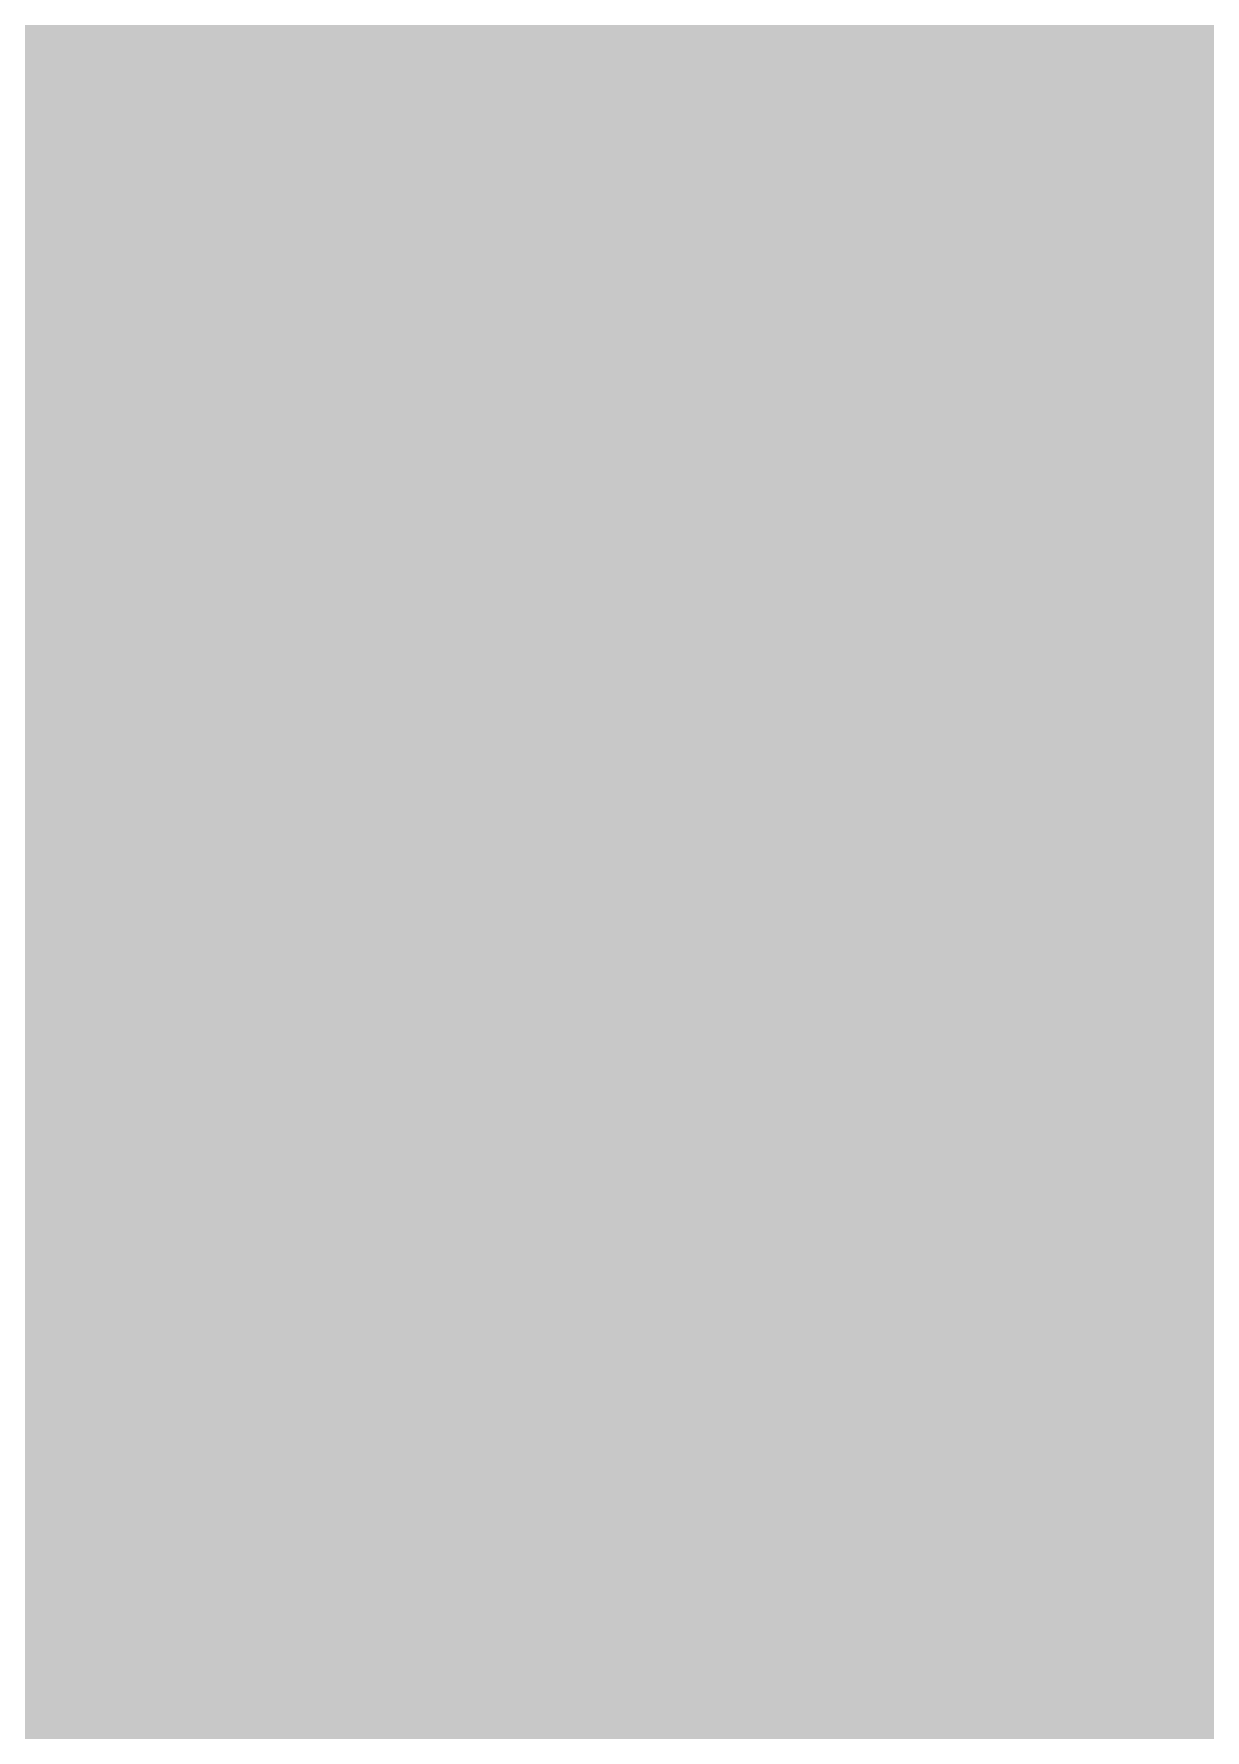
# Model space of a CAD drawing. Header units: inches. Extents: x 0 to 841, y 0 to 594.
# Drawn here: x 520.178 to 520.561, y 109.812 to 110.366 of the extents above; entities that cross this region are included whole.
import ezdxf

# ---------------------------------------------------------------- set-up
doc = ezdxf.new("R2010")
doc.units = ezdxf.units.IN
doc.layers.add('Sheet', color=255, linetype='Continuous')

msp = doc.modelspace()

# ---------------------------------------------------------------- linework, layer by layer
at = {"layer": 'Sheet'}
for points in [[(520.01055, 114.99093, 0.7493, 0.7493, 0), (520.01055, 109.98253, 0.7493, 0.7493, 0)], [(520.54954, 110.52155, 0.29972, 0.29972, 0), (520.57199, 110.49909, 0.29972, 0.29972, 0), (520.59445, 110.47663, 0.29972, 0.29972, 0), (520.61691, 110.43172, 0.29972, 0.29972, 0), (520.63937, 110.40926, 0.29972, 0.29972, 0), (520.66182, 110.3868, 0.29972, 0.29972, 0), (520.68428, 110.34188, 0.29972, 0.29972, 0), (520.70674, 110.31942, 0.29972, 0.29972, 0), (520.70674, 110.2745, 0.29972, 0.29972, 0), (520.7292, 110.25204, 0.29972, 0.29972, 0), (520.7292, 110.20712, 0.29972, 0.29972, 0), (520.75166, 110.18466, 0.29972, 0.29972, 0), (520.75166, 110.13975, 0.29972, 0.29972, 0), (520.77411, 110.09483, 0.29972, 0.29972, 0), (520.77411, 110.07237, 0.29972, 0.29972, 0), (520.77411, 110.02745, 0.29972, 0.29972, 0), (520.77411, 109.98253, 0.29972, 0.29972, 0)], [(520.54954, 110.52155, 0.29972, 0.29972, 0), (520.57199, 110.49909, 0.29972, 0.29972, 0), (520.59445, 110.47663, 0.29972, 0.29972, 0), (520.61691, 110.43172, 0.29972, 0.29972, 0), (520.63937, 110.40926, 0.29972, 0.29972, 0), (520.66182, 110.3868, 0.29972, 0.29972, 0), (520.68428, 110.34188, 0.29972, 0.29972, 0), (520.70674, 110.31942, 0.29972, 0.29972, 0), (520.70674, 110.2745, 0.29972, 0.29972, 0), (520.7292, 110.25204, 0.29972, 0.29972, 0), (520.7292, 110.20712, 0.29972, 0.29972, 0), (520.75166, 110.18466, 0.29972, 0.29972, 0), (520.75166, 110.13975, 0.29972, 0.29972, 0), (520.77411, 110.09483, 0.29972, 0.29972, 0), (520.77411, 110.07237, 0.29972, 0.29972, 0), (520.77411, 110.02745, 0.29972, 0.29972, 0), (520.77411, 109.98253, 0.29972, 0.29972, 0)], [(520.54954, 110.52155, 0.29972, 0.29972, 0), (520.57199, 110.49909, 0.29972, 0.29972, 0), (520.59445, 110.47663, 0.29972, 0.29972, 0), (520.61691, 110.43172, 0.29972, 0.29972, 0), (520.63937, 110.40926, 0.29972, 0.29972, 0), (520.66182, 110.3868, 0.29972, 0.29972, 0), (520.68428, 110.34188, 0.29972, 0.29972, 0), (520.70674, 110.31942, 0.29972, 0.29972, 0), (520.70674, 110.2745, 0.29972, 0.29972, 0), (520.7292, 110.25204, 0.29972, 0.29972, 0), (520.7292, 110.20712, 0.29972, 0.29972, 0), (520.75166, 110.18466, 0.29972, 0.29972, 0), (520.75166, 110.13975, 0.29972, 0.29972, 0), (520.77411, 110.09483, 0.29972, 0.29972, 0), (520.77411, 110.07237, 0.29972, 0.29972, 0), (520.77411, 110.02745, 0.29972, 0.29972, 0), (520.77411, 109.98253, 0.29972, 0.29972, 0)], [(520.54954, 110.52155, 0.29972, 0.29972, 0), (520.57199, 110.49909, 0.29972, 0.29972, 0), (520.59445, 110.47663, 0.29972, 0.29972, 0), (520.61691, 110.43172, 0.29972, 0.29972, 0), (520.63937, 110.40926, 0.29972, 0.29972, 0), (520.66182, 110.3868, 0.29972, 0.29972, 0), (520.68428, 110.34188, 0.29972, 0.29972, 0), (520.70674, 110.31942, 0.29972, 0.29972, 0), (520.70674, 110.2745, 0.29972, 0.29972, 0), (520.7292, 110.25204, 0.29972, 0.29972, 0), (520.7292, 110.20712, 0.29972, 0.29972, 0), (520.75166, 110.18466, 0.29972, 0.29972, 0), (520.75166, 110.13975, 0.29972, 0.29972, 0), (520.77411, 110.09483, 0.29972, 0.29972, 0), (520.77411, 110.07237, 0.29972, 0.29972, 0), (520.77411, 110.02745, 0.29972, 0.29972, 0), (520.77411, 109.98253, 0.29972, 0.29972, 0)], [(520.54954, 110.52155, 0.29972, 0.29972, 0), (520.57199, 110.49909, 0.29972, 0.29972, 0), (520.59445, 110.47663, 0.29972, 0.29972, 0), (520.61691, 110.43172, 0.29972, 0.29972, 0), (520.63937, 110.40926, 0.29972, 0.29972, 0), (520.66182, 110.3868, 0.29972, 0.29972, 0), (520.68428, 110.34188, 0.29972, 0.29972, 0), (520.70674, 110.31942, 0.29972, 0.29972, 0), (520.70674, 110.2745, 0.29972, 0.29972, 0), (520.7292, 110.25204, 0.29972, 0.29972, 0), (520.7292, 110.20712, 0.29972, 0.29972, 0), (520.75166, 110.18466, 0.29972, 0.29972, 0), (520.75166, 110.13975, 0.29972, 0.29972, 0), (520.77411, 110.09483, 0.29972, 0.29972, 0), (520.77411, 110.07237, 0.29972, 0.29972, 0), (520.77411, 110.02745, 0.29972, 0.29972, 0), (520.77411, 109.98253, 0.29972, 0.29972, 0)], [(520.01055, 110.49909, 0.29972, 0.29972, 0), (520.03301, 110.49909, 0.29972, 0.29972, 0), (520.05546, 110.49909, 0.29972, 0.29972, 0), (520.07792, 110.49909, 0.29972, 0.29972, 0), (520.10038, 110.49909, 0.29972, 0.29972, 0), (520.12284, 110.47663, 0.29972, 0.29972, 0), (520.14529, 110.47663, 0.29972, 0.29972, 0), (520.19021, 110.47663, 0.29972, 0.29972, 0), (520.21267, 110.45417, 0.29972, 0.29972, 0), (520.21267, 110.45417, 0.29972, 0.29972, 0), (520.23513, 110.43172, 0.29972, 0.29972, 0), (520.25758, 110.43172, 0.29972, 0.29972, 0), (520.28004, 110.40926, 0.29972, 0.29972, 0), (520.3025, 110.40926, 0.29972, 0.29972, 0), (520.32496, 110.3868, 0.29972, 0.29972, 0), (520.34741, 110.36434, 0.29972, 0.29972, 0), (520.34741, 110.34188, 0.29972, 0.29972, 0), (520.36987, 110.34188, 0.29972, 0.29972, 0), (520.39233, 110.31942, 0.29972, 0.29972, 0), (520.41479, 110.29696, 0.29972, 0.29972, 0), (520.41479, 110.2745, 0.29972, 0.29972, 0), (520.43725, 110.25204, 0.29972, 0.29972, 0), (520.43725, 110.22958, 0.29972, 0.29972, 0), (520.4597, 110.20712, 0.29972, 0.29972, 0), (520.4597, 110.18466, 0.29972, 0.29972, 0), (520.48216, 110.16221, 0.29972, 0.29972, 0), (520.48216, 110.13975, 0.29972, 0.29972, 0), (520.48216, 110.11729, 0.29972, 0.29972, 0), (520.50462, 110.09483, 0.29972, 0.29972, 0), (520.50462, 110.07237, 0.29972, 0.29972, 0), (520.50462, 110.02745, 0.29972, 0.29972, 0), (520.50462, 110.00499, 0.29972, 0.29972, 0), (520.50462, 109.98253, 0.29972, 0.29972, 0)], [(520.01055, 110.49909, 0.29972, 0.29972, 0), (520.03301, 110.49909, 0.29972, 0.29972, 0), (520.05546, 110.49909, 0.29972, 0.29972, 0), (520.07792, 110.49909, 0.29972, 0.29972, 0), (520.10038, 110.49909, 0.29972, 0.29972, 0), (520.12284, 110.47663, 0.29972, 0.29972, 0), (520.14529, 110.47663, 0.29972, 0.29972, 0), (520.19021, 110.47663, 0.29972, 0.29972, 0), (520.21267, 110.45417, 0.29972, 0.29972, 0), (520.21267, 110.45417, 0.29972, 0.29972, 0), (520.23513, 110.43172, 0.29972, 0.29972, 0), (520.25758, 110.43172, 0.29972, 0.29972, 0), (520.28004, 110.40926, 0.29972, 0.29972, 0), (520.3025, 110.40926, 0.29972, 0.29972, 0), (520.32496, 110.3868, 0.29972, 0.29972, 0), (520.34741, 110.36434, 0.29972, 0.29972, 0), (520.34741, 110.34188, 0.29972, 0.29972, 0), (520.36987, 110.34188, 0.29972, 0.29972, 0), (520.39233, 110.31942, 0.29972, 0.29972, 0), (520.41479, 110.29696, 0.29972, 0.29972, 0), (520.41479, 110.2745, 0.29972, 0.29972, 0), (520.43725, 110.25204, 0.29972, 0.29972, 0), (520.43725, 110.22958, 0.29972, 0.29972, 0), (520.4597, 110.20712, 0.29972, 0.29972, 0), (520.4597, 110.18466, 0.29972, 0.29972, 0), (520.48216, 110.16221, 0.29972, 0.29972, 0), (520.48216, 110.13975, 0.29972, 0.29972, 0), (520.48216, 110.11729, 0.29972, 0.29972, 0), (520.50462, 110.09483, 0.29972, 0.29972, 0), (520.50462, 110.07237, 0.29972, 0.29972, 0), (520.50462, 110.02745, 0.29972, 0.29972, 0), (520.50462, 110.00499, 0.29972, 0.29972, 0), (520.50462, 109.98253, 0.29972, 0.29972, 0)], [(520.01055, 110.49909, 0.29972, 0.29972, 0), (520.03301, 110.49909, 0.29972, 0.29972, 0), (520.05546, 110.49909, 0.29972, 0.29972, 0), (520.07792, 110.49909, 0.29972, 0.29972, 0), (520.10038, 110.49909, 0.29972, 0.29972, 0), (520.12284, 110.47663, 0.29972, 0.29972, 0), (520.14529, 110.47663, 0.29972, 0.29972, 0), (520.19021, 110.47663, 0.29972, 0.29972, 0), (520.21267, 110.45417, 0.29972, 0.29972, 0), (520.21267, 110.45417, 0.29972, 0.29972, 0), (520.23513, 110.43172, 0.29972, 0.29972, 0), (520.25758, 110.43172, 0.29972, 0.29972, 0), (520.28004, 110.40926, 0.29972, 0.29972, 0), (520.3025, 110.40926, 0.29972, 0.29972, 0), (520.32496, 110.3868, 0.29972, 0.29972, 0), (520.34741, 110.36434, 0.29972, 0.29972, 0), (520.34741, 110.34188, 0.29972, 0.29972, 0), (520.36987, 110.34188, 0.29972, 0.29972, 0), (520.39233, 110.31942, 0.29972, 0.29972, 0), (520.41479, 110.29696, 0.29972, 0.29972, 0), (520.41479, 110.2745, 0.29972, 0.29972, 0), (520.43725, 110.25204, 0.29972, 0.29972, 0), (520.43725, 110.22958, 0.29972, 0.29972, 0), (520.4597, 110.20712, 0.29972, 0.29972, 0), (520.4597, 110.18466, 0.29972, 0.29972, 0), (520.48216, 110.16221, 0.29972, 0.29972, 0), (520.48216, 110.13975, 0.29972, 0.29972, 0), (520.48216, 110.11729, 0.29972, 0.29972, 0), (520.50462, 110.09483, 0.29972, 0.29972, 0), (520.50462, 110.07237, 0.29972, 0.29972, 0), (520.50462, 110.02745, 0.29972, 0.29972, 0), (520.50462, 110.00499, 0.29972, 0.29972, 0), (520.50462, 109.98253, 0.29972, 0.29972, 0)], [(520.25758, 110.43172, 0.09906, 0.09906, 0), (520.28004, 110.40926, 0.09906, 0.09906, 0), (520.3025, 110.40926, 0.09906, 0.09906, 0), (520.32496, 110.3868, 0.09906, 0.09906, 0), (520.34741, 110.36434, 0.09906, 0.09906, 0), (520.34741, 110.34188, 0.09906, 0.09906, 0), (520.36987, 110.34188, 0.09906, 0.09906, 0), (520.39233, 110.31942, 0.09906, 0.09906, 0), (520.41479, 110.29696, 0.09906, 0.09906, 0), (520.41479, 110.2745, 0.09906, 0.09906, 0), (520.43725, 110.25204, 0.09906, 0.09906, 0), (520.43725, 110.22958, 0.09906, 0.09906, 0), (520.4597, 110.20712, 0.09906, 0.09906, 0), (520.4597, 110.18466, 0.09906, 0.09906, 0), (520.48216, 110.16221, 0.09906, 0.09906, 0), (520.48216, 110.13975, 0.09906, 0.09906, 0), (520.48216, 110.11729, 0.09906, 0.09906, 0), (520.50462, 110.09483, 0.09906, 0.09906, 0), (520.50462, 110.07237, 0.09906, 0.09906, 0), (520.50462, 110.02745, 0.09906, 0.09906, 0), (520.50462, 110.00499, 0.09906, 0.09906, 0), (520.50462, 109.98253, 0.09906, 0.09906, 0)], [(520.25758, 110.43172, 0.09906, 0.09906, 0), (520.28004, 110.40926, 0.09906, 0.09906, 0), (520.3025, 110.40926, 0.09906, 0.09906, 0), (520.32496, 110.3868, 0.09906, 0.09906, 0), (520.34741, 110.36434, 0.09906, 0.09906, 0), (520.34741, 110.34188, 0.09906, 0.09906, 0), (520.36987, 110.34188, 0.09906, 0.09906, 0), (520.39233, 110.31942, 0.09906, 0.09906, 0), (520.41479, 110.29696, 0.09906, 0.09906, 0), (520.41479, 110.2745, 0.09906, 0.09906, 0), (520.43725, 110.25204, 0.09906, 0.09906, 0), (520.43725, 110.22958, 0.09906, 0.09906, 0), (520.4597, 110.20712, 0.09906, 0.09906, 0), (520.4597, 110.18466, 0.09906, 0.09906, 0), (520.48216, 110.16221, 0.09906, 0.09906, 0), (520.48216, 110.13975, 0.09906, 0.09906, 0), (520.48216, 110.11729, 0.09906, 0.09906, 0), (520.50462, 110.09483, 0.09906, 0.09906, 0), (520.50462, 110.07237, 0.09906, 0.09906, 0), (520.50462, 110.02745, 0.09906, 0.09906, 0), (520.50462, 110.00499, 0.09906, 0.09906, 0), (520.50462, 109.98253, 0.09906, 0.09906, 0)], [(520.25758, 110.43172, 0.09906, 0.09906, 0), (520.28004, 110.40926, 0.09906, 0.09906, 0), (520.3025, 110.40926, 0.09906, 0.09906, 0), (520.32496, 110.3868, 0.09906, 0.09906, 0), (520.34741, 110.36434, 0.09906, 0.09906, 0), (520.34741, 110.34188, 0.09906, 0.09906, 0), (520.36987, 110.34188, 0.09906, 0.09906, 0), (520.39233, 110.31942, 0.09906, 0.09906, 0), (520.41479, 110.29696, 0.09906, 0.09906, 0), (520.41479, 110.2745, 0.09906, 0.09906, 0), (520.43725, 110.25204, 0.09906, 0.09906, 0), (520.43725, 110.22958, 0.09906, 0.09906, 0), (520.4597, 110.20712, 0.09906, 0.09906, 0), (520.4597, 110.18466, 0.09906, 0.09906, 0), (520.48216, 110.16221, 0.09906, 0.09906, 0), (520.48216, 110.13975, 0.09906, 0.09906, 0), (520.48216, 110.11729, 0.09906, 0.09906, 0), (520.50462, 110.09483, 0.09906, 0.09906, 0), (520.50462, 110.07237, 0.09906, 0.09906, 0), (520.50462, 110.02745, 0.09906, 0.09906, 0), (520.50462, 110.00499, 0.09906, 0.09906, 0), (520.50462, 109.98253, 0.09906, 0.09906, 0)], [(515.00246, 109.98253, 0.7493, 0.7493, 0), (520.01055, 109.98253, 0.7493, 0.7493, 0)], [(520.01055, 109.98253, 0.7493, 0.7493, 0), (520.01055, 109.98253, 0.7493, 0.7493, 0), (554.99981, 109.98253, 0.7493, 0.7493, 0)], [(520.50462, 109.98253, 0.29972, 0.29972, 0), (520.50462, 109.96007, 0.29972, 0.29972, 0), (520.50462, 109.93761, 0.29972, 0.29972, 0), (520.50462, 109.91515, 0.29972, 0.29972, 0), (520.50462, 109.8927, 0.29972, 0.29972, 0), (520.48216, 109.87024, 0.29972, 0.29972, 0), (520.48216, 109.84778, 0.29972, 0.29972, 0), (520.48216, 109.80286, 0.29972, 0.29972, 0), (520.4597, 109.7804, 0.29972, 0.29972, 0), (520.4597, 109.7804, 0.29972, 0.29972, 0), (520.43725, 109.75794, 0.29972, 0.29972, 0), (520.43725, 109.73548, 0.29972, 0.29972, 0), (520.41479, 109.71302, 0.29972, 0.29972, 0), (520.41479, 109.69056, 0.29972, 0.29972, 0), (520.39233, 109.6681, 0.29972, 0.29972, 0), (520.36987, 109.64564, 0.29972, 0.29972, 0)], [(520.50462, 109.98253, 0.29972, 0.29972, 0), (520.50462, 109.96007, 0.29972, 0.29972, 0), (520.50462, 109.93761, 0.29972, 0.29972, 0), (520.50462, 109.91515, 0.29972, 0.29972, 0), (520.50462, 109.8927, 0.29972, 0.29972, 0), (520.48216, 109.87024, 0.29972, 0.29972, 0), (520.48216, 109.84778, 0.29972, 0.29972, 0), (520.48216, 109.80286, 0.29972, 0.29972, 0), (520.4597, 109.7804, 0.29972, 0.29972, 0), (520.4597, 109.7804, 0.29972, 0.29972, 0), (520.43725, 109.75794, 0.29972, 0.29972, 0), (520.43725, 109.73548, 0.29972, 0.29972, 0), (520.41479, 109.71302, 0.29972, 0.29972, 0), (520.41479, 109.69056, 0.29972, 0.29972, 0), (520.39233, 109.6681, 0.29972, 0.29972, 0), (520.36987, 109.64564, 0.29972, 0.29972, 0)], [(520.50462, 109.98253, 0.29972, 0.29972, 0), (520.50462, 109.96007, 0.29972, 0.29972, 0), (520.50462, 109.93761, 0.29972, 0.29972, 0), (520.50462, 109.91515, 0.29972, 0.29972, 0), (520.50462, 109.8927, 0.29972, 0.29972, 0), (520.48216, 109.87024, 0.29972, 0.29972, 0), (520.48216, 109.84778, 0.29972, 0.29972, 0), (520.48216, 109.80286, 0.29972, 0.29972, 0), (520.4597, 109.7804, 0.29972, 0.29972, 0), (520.4597, 109.7804, 0.29972, 0.29972, 0), (520.43725, 109.75794, 0.29972, 0.29972, 0), (520.43725, 109.73548, 0.29972, 0.29972, 0), (520.41479, 109.71302, 0.29972, 0.29972, 0), (520.41479, 109.69056, 0.29972, 0.29972, 0), (520.39233, 109.6681, 0.29972, 0.29972, 0), (520.36987, 109.64564, 0.29972, 0.29972, 0)], [(520.50462, 109.98253, 0.29972, 0.29972, 0), (520.50462, 109.98253, 0.29972, 0.29972, 0), (520.50462, 109.98253, 0.29972, 0.29972, 0), (520.50462, 109.98253, 0.29972, 0.29972, 0), (520.50462, 109.98253, 0.29972, 0.29972, 0), (520.50462, 109.98253, 0.29972, 0.29972, 0), (520.50462, 109.98253, 0.29972, 0.29972, 0), (520.50462, 109.98253, 0.29972, 0.29972, 0), (520.50462, 109.98253, 0.29972, 0.29972, 0), (520.50462, 109.98253, 0.29972, 0.29972, 0), (520.50462, 109.98253, 0.29972, 0.29972, 0), (520.50462, 109.98253, 0.29972, 0.29972, 0), (520.50462, 109.98253, 0.29972, 0.29972, 0), (520.50462, 109.98253, 0.29972, 0.29972, 0), (520.50462, 109.98253, 0.29972, 0.29972, 0), (520.50462, 109.98253, 0.29972, 0.29972, 0), (520.50462, 109.98253, 0.29972, 0.29972, 0), (520.50462, 109.98253, 0.29972, 0.29972, 0), (520.50462, 109.98253, 0.29972, 0.29972, 0), (520.50462, 109.98253, 0.29972, 0.29972, 0), (520.50462, 109.98253, 0.29972, 0.29972, 0), (520.50462, 109.98253, 0.29972, 0.29972, 0), (520.50462, 109.98253, 0.29972, 0.29972, 0), (520.50462, 109.98253, 0.29972, 0.29972, 0), (520.50462, 109.98253, 0.29972, 0.29972, 0), (520.50462, 109.98253, 0.29972, 0.29972, 0), (520.50462, 109.98253, 0.29972, 0.29972, 0), (520.50462, 109.98253, 0.29972, 0.29972, 0), (520.50462, 109.98253, 0.29972, 0.29972, 0), (520.50462, 109.98253, 0.29972, 0.29972, 0), (520.50462, 109.98253, 0.29972, 0.29972, 0), (520.50462, 109.98253, 0.29972, 0.29972, 0), (520.50462, 109.98253, 0.29972, 0.29972, 0)], [(520.50462, 109.98253, 0.29972, 0.29972, 0), (520.50462, 109.98253, 0.29972, 0.29972, 0)], [(520.50462, 109.98253, 0.29972, 0.29972, 0), (520.50462, 109.98253, 0.29972, 0.29972, 0), (520.50462, 109.98253, 0.29972, 0.29972, 0), (520.50462, 109.98253, 0.29972, 0.29972, 0), (520.50462, 109.98253, 0.29972, 0.29972, 0), (520.50462, 109.98253, 0.29972, 0.29972, 0), (520.50462, 109.98253, 0.29972, 0.29972, 0), (520.50462, 109.98253, 0.29972, 0.29972, 0), (520.50462, 109.98253, 0.29972, 0.29972, 0), (520.50462, 109.98253, 0.29972, 0.29972, 0), (520.50462, 109.98253, 0.29972, 0.29972, 0), (520.50462, 109.98253, 0.29972, 0.29972, 0), (520.50462, 109.98253, 0.29972, 0.29972, 0), (520.50462, 109.98253, 0.29972, 0.29972, 0), (520.50462, 109.98253, 0.29972, 0.29972, 0), (520.50462, 109.98253, 0.29972, 0.29972, 0), (520.50462, 109.98253, 0.29972, 0.29972, 0), (520.50462, 109.98253, 0.29972, 0.29972, 0), (520.50462, 109.98253, 0.29972, 0.29972, 0), (520.50462, 109.98253, 0.29972, 0.29972, 0), (520.50462, 109.98253, 0.29972, 0.29972, 0), (520.50462, 109.98253, 0.29972, 0.29972, 0), (520.50462, 109.98253, 0.29972, 0.29972, 0), (520.50462, 109.98253, 0.29972, 0.29972, 0), (520.50462, 109.98253, 0.29972, 0.29972, 0), (520.50462, 109.98253, 0.29972, 0.29972, 0), (520.50462, 109.98253, 0.29972, 0.29972, 0), (520.50462, 109.98253, 0.29972, 0.29972, 0), (520.50462, 109.98253, 0.29972, 0.29972, 0), (520.50462, 109.98253, 0.29972, 0.29972, 0), (520.50462, 109.98253, 0.29972, 0.29972, 0), (520.50462, 109.98253, 0.29972, 0.29972, 0), (520.50462, 109.98253, 0.29972, 0.29972, 0)], [(520.50462, 109.98253, 0.29972, 0.29972, 0), (520.50462, 109.98253, 0.29972, 0.29972, 0)], [(520.50462, 109.98253, 0.29972, 0.29972, 0), (520.50462, 109.98253, 0.29972, 0.29972, 0), (520.50462, 109.98253, 0.29972, 0.29972, 0), (520.50462, 109.98253, 0.29972, 0.29972, 0), (520.50462, 109.98253, 0.29972, 0.29972, 0), (520.50462, 109.98253, 0.29972, 0.29972, 0), (520.50462, 109.98253, 0.29972, 0.29972, 0), (520.50462, 109.98253, 0.29972, 0.29972, 0), (520.50462, 109.98253, 0.29972, 0.29972, 0), (520.50462, 109.98253, 0.29972, 0.29972, 0), (520.50462, 109.98253, 0.29972, 0.29972, 0), (520.50462, 109.98253, 0.29972, 0.29972, 0), (520.50462, 109.98253, 0.29972, 0.29972, 0), (520.50462, 109.98253, 0.29972, 0.29972, 0), (520.50462, 109.98253, 0.29972, 0.29972, 0), (520.50462, 109.98253, 0.29972, 0.29972, 0), (520.50462, 109.98253, 0.29972, 0.29972, 0), (520.50462, 109.98253, 0.29972, 0.29972, 0), (520.50462, 109.98253, 0.29972, 0.29972, 0), (520.50462, 109.98253, 0.29972, 0.29972, 0), (520.50462, 109.98253, 0.29972, 0.29972, 0), (520.50462, 109.98253, 0.29972, 0.29972, 0), (520.50462, 109.98253, 0.29972, 0.29972, 0), (520.50462, 109.98253, 0.29972, 0.29972, 0), (520.50462, 109.98253, 0.29972, 0.29972, 0), (520.50462, 109.98253, 0.29972, 0.29972, 0), (520.50462, 109.98253, 0.29972, 0.29972, 0), (520.50462, 109.98253, 0.29972, 0.29972, 0), (520.50462, 109.98253, 0.29972, 0.29972, 0), (520.50462, 109.98253, 0.29972, 0.29972, 0), (520.50462, 109.98253, 0.29972, 0.29972, 0), (520.50462, 109.98253, 0.29972, 0.29972, 0), (520.50462, 109.98253, 0.29972, 0.29972, 0)], [(520.50462, 109.98253, 0.29972, 0.29972, 0), (520.50462, 109.98253, 0.29972, 0.29972, 0)], [(520.77411, 109.98253, 0.29972, 0.29972, 0), (520.77411, 109.93761, 0.29972, 0.29972, 0), (520.77411, 109.91515, 0.29972, 0.29972, 0), (520.77411, 109.87024, 0.29972, 0.29972, 0), (520.75166, 109.82532, 0.29972, 0.29972, 0), (520.75166, 109.80286, 0.29972, 0.29972, 0), (520.7292, 109.75794, 0.29972, 0.29972, 0), (520.7292, 109.73548, 0.29972, 0.29972, 0), (520.70674, 109.69056, 0.29972, 0.29972, 0), (520.70674, 109.6681, 0.29972, 0.29972, 0), (520.68428, 109.62319, 0.29972, 0.29972, 0)], [(520.77411, 109.98253, 0.29972, 0.29972, 0), (520.77411, 109.93761, 0.29972, 0.29972, 0), (520.77411, 109.91515, 0.29972, 0.29972, 0), (520.77411, 109.87024, 0.29972, 0.29972, 0), (520.75166, 109.82532, 0.29972, 0.29972, 0), (520.75166, 109.80286, 0.29972, 0.29972, 0), (520.7292, 109.75794, 0.29972, 0.29972, 0), (520.7292, 109.73548, 0.29972, 0.29972, 0), (520.70674, 109.69056, 0.29972, 0.29972, 0), (520.70674, 109.6681, 0.29972, 0.29972, 0), (520.68428, 109.62319, 0.29972, 0.29972, 0)], [(520.77411, 109.98253, 0.29972, 0.29972, 0), (520.77411, 109.93761, 0.29972, 0.29972, 0), (520.77411, 109.91515, 0.29972, 0.29972, 0), (520.77411, 109.87024, 0.29972, 0.29972, 0), (520.75166, 109.82532, 0.29972, 0.29972, 0), (520.75166, 109.80286, 0.29972, 0.29972, 0), (520.7292, 109.75794, 0.29972, 0.29972, 0), (520.7292, 109.73548, 0.29972, 0.29972, 0), (520.70674, 109.69056, 0.29972, 0.29972, 0), (520.70674, 109.6681, 0.29972, 0.29972, 0), (520.68428, 109.62319, 0.29972, 0.29972, 0)], [(520.77411, 109.98253, 0.29972, 0.29972, 0), (520.77411, 109.93761, 0.29972, 0.29972, 0), (520.77411, 109.91515, 0.29972, 0.29972, 0), (520.77411, 109.87024, 0.29972, 0.29972, 0), (520.75166, 109.82532, 0.29972, 0.29972, 0), (520.75166, 109.80286, 0.29972, 0.29972, 0), (520.7292, 109.75794, 0.29972, 0.29972, 0), (520.7292, 109.73548, 0.29972, 0.29972, 0), (520.70674, 109.69056, 0.29972, 0.29972, 0), (520.70674, 109.6681, 0.29972, 0.29972, 0), (520.68428, 109.62319, 0.29972, 0.29972, 0)], [(520.77411, 109.98253, 0.29972, 0.29972, 0), (520.77411, 109.93761, 0.29972, 0.29972, 0), (520.77411, 109.91515, 0.29972, 0.29972, 0), (520.77411, 109.87024, 0.29972, 0.29972, 0), (520.75166, 109.82532, 0.29972, 0.29972, 0), (520.75166, 109.80286, 0.29972, 0.29972, 0), (520.7292, 109.75794, 0.29972, 0.29972, 0), (520.7292, 109.73548, 0.29972, 0.29972, 0), (520.70674, 109.69056, 0.29972, 0.29972, 0), (520.70674, 109.6681, 0.29972, 0.29972, 0), (520.68428, 109.62319, 0.29972, 0.29972, 0)], [(520.50462, 109.98253, 0.09906, 0.09906, 0), (520.50462, 109.96007, 0.09906, 0.09906, 0), (520.50462, 109.93761, 0.09906, 0.09906, 0), (520.50462, 109.91515, 0.09906, 0.09906, 0), (520.50462, 109.8927, 0.09906, 0.09906, 0), (520.48216, 109.87024, 0.09906, 0.09906, 0), (520.48216, 109.84778, 0.09906, 0.09906, 0), (520.48216, 109.80286, 0.09906, 0.09906, 0), (520.4597, 109.7804, 0.09906, 0.09906, 0), (520.4597, 109.7804, 0.09906, 0.09906, 0), (520.43725, 109.75794, 0.09906, 0.09906, 0)], [(520.50462, 109.98253, 0.09906, 0.09906, 0), (520.50462, 109.96007, 0.09906, 0.09906, 0), (520.50462, 109.93761, 0.09906, 0.09906, 0), (520.50462, 109.91515, 0.09906, 0.09906, 0), (520.50462, 109.8927, 0.09906, 0.09906, 0), (520.48216, 109.87024, 0.09906, 0.09906, 0), (520.48216, 109.84778, 0.09906, 0.09906, 0), (520.48216, 109.80286, 0.09906, 0.09906, 0), (520.4597, 109.7804, 0.09906, 0.09906, 0), (520.4597, 109.7804, 0.09906, 0.09906, 0), (520.43725, 109.75794, 0.09906, 0.09906, 0)], [(520.50462, 109.98253, 0.09906, 0.09906, 0), (520.50462, 109.96007, 0.09906, 0.09906, 0), (520.50462, 109.93761, 0.09906, 0.09906, 0), (520.50462, 109.91515, 0.09906, 0.09906, 0), (520.50462, 109.8927, 0.09906, 0.09906, 0), (520.48216, 109.87024, 0.09906, 0.09906, 0), (520.48216, 109.84778, 0.09906, 0.09906, 0), (520.48216, 109.80286, 0.09906, 0.09906, 0), (520.4597, 109.7804, 0.09906, 0.09906, 0), (520.4597, 109.7804, 0.09906, 0.09906, 0), (520.43725, 109.75794, 0.09906, 0.09906, 0)], [(520.50462, 109.98253, 0.09906, 0.09906, 0), (520.50462, 109.98253, 0.09906, 0.09906, 0), (520.50462, 109.98253, 0.09906, 0.09906, 0), (520.50462, 109.98253, 0.09906, 0.09906, 0), (520.50462, 109.98253, 0.09906, 0.09906, 0), (520.50462, 109.98253, 0.09906, 0.09906, 0), (520.50462, 109.98253, 0.09906, 0.09906, 0), (520.50462, 109.98253, 0.09906, 0.09906, 0), (520.50462, 109.98253, 0.09906, 0.09906, 0), (520.50462, 109.98253, 0.09906, 0.09906, 0), (520.50462, 109.98253, 0.09906, 0.09906, 0), (520.50462, 109.98253, 0.09906, 0.09906, 0), (520.50462, 109.98253, 0.09906, 0.09906, 0), (520.50462, 109.98253, 0.09906, 0.09906, 0), (520.50462, 109.98253, 0.09906, 0.09906, 0), (520.50462, 109.98253, 0.09906, 0.09906, 0), (520.50462, 109.98253, 0.09906, 0.09906, 0), (520.50462, 109.98253, 0.09906, 0.09906, 0), (520.50462, 109.98253, 0.09906, 0.09906, 0), (520.50462, 109.98253, 0.09906, 0.09906, 0), (520.50462, 109.98253, 0.09906, 0.09906, 0), (520.50462, 109.98253, 0.09906, 0.09906, 0), (520.50462, 109.98253, 0.09906, 0.09906, 0), (520.50462, 109.98253, 0.09906, 0.09906, 0), (520.50462, 109.98253, 0.09906, 0.09906, 0), (520.50462, 109.98253, 0.09906, 0.09906, 0), (520.50462, 109.98253, 0.09906, 0.09906, 0), (520.50462, 109.98253, 0.09906, 0.09906, 0), (520.50462, 109.98253, 0.09906, 0.09906, 0), (520.50462, 109.98253, 0.09906, 0.09906, 0), (520.50462, 109.98253, 0.09906, 0.09906, 0), (520.50462, 109.98253, 0.09906, 0.09906, 0), (520.50462, 109.98253, 0.09906, 0.09906, 0)], [(520.50462, 109.98253, 0.09906, 0.09906, 0), (520.50462, 109.98253, 0.09906, 0.09906, 0)], [(520.50462, 109.98253, 0.09906, 0.09906, 0), (520.50462, 109.98253, 0.09906, 0.09906, 0), (520.50462, 109.98253, 0.09906, 0.09906, 0), (520.50462, 109.98253, 0.09906, 0.09906, 0), (520.50462, 109.98253, 0.09906, 0.09906, 0), (520.50462, 109.98253, 0.09906, 0.09906, 0), (520.50462, 109.98253, 0.09906, 0.09906, 0), (520.50462, 109.98253, 0.09906, 0.09906, 0), (520.50462, 109.98253, 0.09906, 0.09906, 0), (520.50462, 109.98253, 0.09906, 0.09906, 0), (520.50462, 109.98253, 0.09906, 0.09906, 0), (520.50462, 109.98253, 0.09906, 0.09906, 0), (520.50462, 109.98253, 0.09906, 0.09906, 0), (520.50462, 109.98253, 0.09906, 0.09906, 0), (520.50462, 109.98253, 0.09906, 0.09906, 0), (520.50462, 109.98253, 0.09906, 0.09906, 0), (520.50462, 109.98253, 0.09906, 0.09906, 0), (520.50462, 109.98253, 0.09906, 0.09906, 0), (520.50462, 109.98253, 0.09906, 0.09906, 0), (520.50462, 109.98253, 0.09906, 0.09906, 0), (520.50462, 109.98253, 0.09906, 0.09906, 0), (520.50462, 109.98253, 0.09906, 0.09906, 0), (520.50462, 109.98253, 0.09906, 0.09906, 0), (520.50462, 109.98253, 0.09906, 0.09906, 0), (520.50462, 109.98253, 0.09906, 0.09906, 0), (520.50462, 109.98253, 0.09906, 0.09906, 0), (520.50462, 109.98253, 0.09906, 0.09906, 0), (520.50462, 109.98253, 0.09906, 0.09906, 0), (520.50462, 109.98253, 0.09906, 0.09906, 0), (520.50462, 109.98253, 0.09906, 0.09906, 0), (520.50462, 109.98253, 0.09906, 0.09906, 0), (520.50462, 109.98253, 0.09906, 0.09906, 0), (520.50462, 109.98253, 0.09906, 0.09906, 0)], [(520.50462, 109.98253, 0.09906, 0.09906, 0), (520.50462, 109.98253, 0.09906, 0.09906, 0)], [(520.50462, 109.98253, 0.09906, 0.09906, 0), (520.50462, 109.98253, 0.09906, 0.09906, 0), (520.50462, 109.98253, 0.09906, 0.09906, 0), (520.50462, 109.98253, 0.09906, 0.09906, 0), (520.50462, 109.98253, 0.09906, 0.09906, 0), (520.50462, 109.98253, 0.09906, 0.09906, 0), (520.50462, 109.98253, 0.09906, 0.09906, 0), (520.50462, 109.98253, 0.09906, 0.09906, 0), (520.50462, 109.98253, 0.09906, 0.09906, 0), (520.50462, 109.98253, 0.09906, 0.09906, 0), (520.50462, 109.98253, 0.09906, 0.09906, 0), (520.50462, 109.98253, 0.09906, 0.09906, 0), (520.50462, 109.98253, 0.09906, 0.09906, 0), (520.50462, 109.98253, 0.09906, 0.09906, 0), (520.50462, 109.98253, 0.09906, 0.09906, 0), (520.50462, 109.98253, 0.09906, 0.09906, 0), (520.50462, 109.98253, 0.09906, 0.09906, 0), (520.50462, 109.98253, 0.09906, 0.09906, 0), (520.50462, 109.98253, 0.09906, 0.09906, 0), (520.50462, 109.98253, 0.09906, 0.09906, 0), (520.50462, 109.98253, 0.09906, 0.09906, 0), (520.50462, 109.98253, 0.09906, 0.09906, 0), (520.50462, 109.98253, 0.09906, 0.09906, 0), (520.50462, 109.98253, 0.09906, 0.09906, 0), (520.50462, 109.98253, 0.09906, 0.09906, 0), (520.50462, 109.98253, 0.09906, 0.09906, 0), (520.50462, 109.98253, 0.09906, 0.09906, 0), (520.50462, 109.98253, 0.09906, 0.09906, 0), (520.50462, 109.98253, 0.09906, 0.09906, 0), (520.50462, 109.98253, 0.09906, 0.09906, 0), (520.50462, 109.98253, 0.09906, 0.09906, 0), (520.50462, 109.98253, 0.09906, 0.09906, 0), (520.50462, 109.98253, 0.09906, 0.09906, 0)], [(520.50462, 109.98253, 0.09906, 0.09906, 0), (520.50462, 109.98253, 0.09906, 0.09906, 0)]]:
    msp.add_lwpolyline(points, format="xyseb", dxfattribs=at)
msp.add_lwpolyline([(519.74602, 109.99996, 0.508, 0.508, 1), (520.25402, 109.99996, 0.508, 0.508, 1)], format="xyseb", close=True, dxfattribs=at)

doc.saveas('drawing.dxf')
